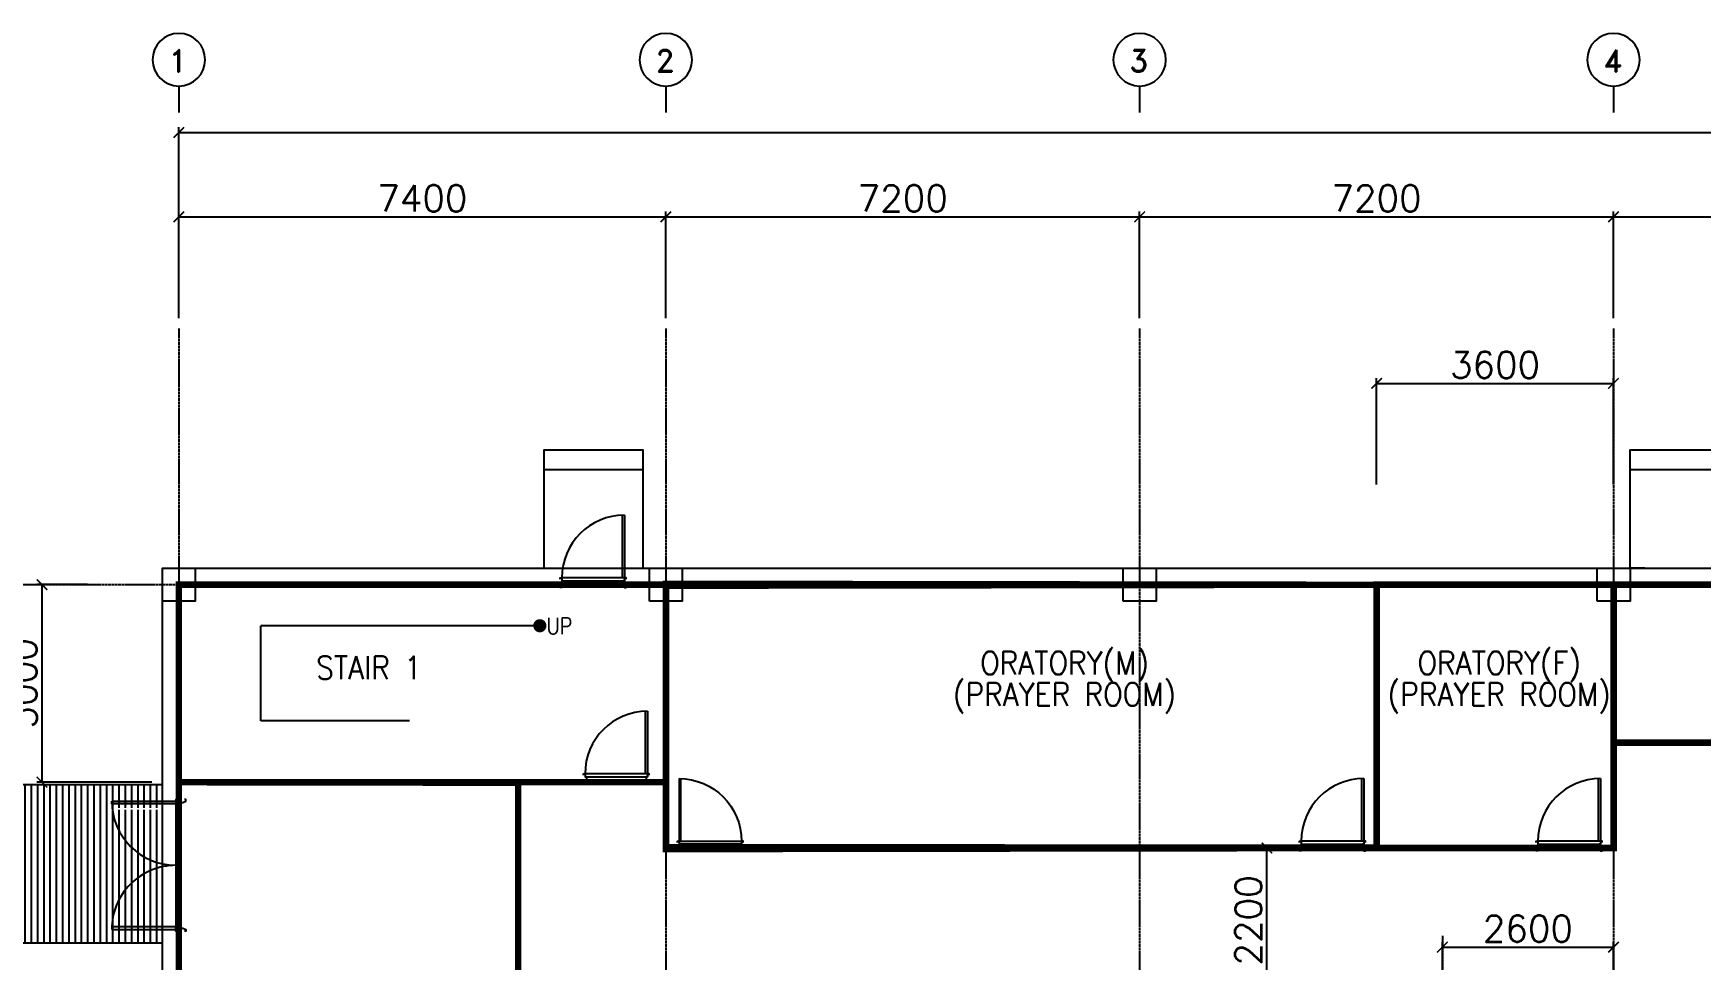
# Model space of a CAD drawing. Header units: millimetres. Extents: x -232466 to 860779, y -177975 to 311634.
# Drawn here: x 242734 to 268070, y -45886 to -31817 of the extents above; entities that cross this region are included whole.
import ezdxf
from ezdxf.enums import TextEntityAlignment as Align

# ---------------------------------------------------------------- set-up
doc = ezdxf.new("R2010")
doc.units = ezdxf.units.MM
doc.linetypes.add('AXES', pattern=[50.800000000000004, 31.75, -6.35, 6.35, -6.35])
doc.linetypes.add('CENTER', pattern=[2, 1.25, -0.25, 0.25, -0.25])
doc.layers.add('0 외형선', color=3, linetype='Continuous', lineweight=25)
doc.layers.add('TEXT', color=7, linetype='Continuous', lineweight=15)
for name, color, linetype in [('4ELE', 4, 'Continuous'), ('8FIN', 8, 'Continuous'), ('Center Line', 1, 'CENTER'), ('COL', 2, 'Continuous'), ('dim', 7, 'Continuous'), ('DOOR', 4, 'Continuous'), ('G', 3, 'Continuous'), ('LED', 7, 'Continuous'), ('stair', 4, 'Continuous'), ('SYM', 7, 'Continuous')]:
    doc.layers.add(name, color=color, linetype=linetype)
doc.styles.add('ROMAND', font='romand')
doc.styles.add('RomanS', font='romans.shx')
doc.dimstyles.new('HYUNDAI', dxfattribs={"dimscale": 120, "dimtxt": 3, "dimasz": 3, "dimexe": 1, "dimexo": 2, "dimgap": 1, "dimtad": 1, "dimdec": 0, "dimdsep": 46, "dimtxsty": 'RomanS', "dimcen": 0, "dimclrd": 256, "dimclre": 256, "dimclrt": 3, "dimadec": 0, "dimazin": 0, "dimtfac": 1, "dimtdec": 0, "dimtix": 1, "dimtmove": 2, "dimatfit": 3, "dimfxl": 1, "dimtvp": 1, "dimtolj": 1, "dimarcsym": 0})

# ---------------------------------------------------------------- blocks, each defined once
blk = doc.blocks.new('_ArchTick')
at = {"color": 0, "linetype": 'ByBlock', "const_width": 0.15}
blk.add_lwpolyline([(-0.5, -0.5), (0.5, 0.5)], dxfattribs=at)
blk = doc.blocks.new('*D809')
at = {"layer": 'Defpoints', "color": 0}
for p in [(252344.7824751275, -34603.48460235391), (244944.7824751275, -36301.82873644624), (252344.7824751275, -36301.82873644624)]:
    blk.add_point(p, dxfattribs=at)
at = {"layer": 'dim', "lineweight": -2}
for p, q in [((244944.7824751275, -36141.82873644624), (244944.7824751275, -34523.48460235391)), ((244944.7824751275, -34603.48460235391), (252344.7824751275, -34603.48460235391)), ((252344.7824751275, -36141.82873644624), (252344.7824751275, -34523.48460235391))]:
    blk.add_line(p, q, dxfattribs=at)
at = {"layer": 'dim', "lineweight": -2, "xscale": 160, "yscale": 160, "zscale": 160, "rotation": 180}
blk.add_blockref('_ArchTick', (244944.7824751275, -34603.48460235391), dxfattribs=at)
at = {"layer": 'dim', "lineweight": -2, "xscale": 160, "yscale": 160, "zscale": 160}
blk.add_blockref('_ArchTick', (252344.7824751275, -34603.48460235391), dxfattribs=at)
at = {"layer": 'dim', "color": 0, "insert": (248644.7824751275, -34323.48460235391), "char_height": 400, "attachment_point": 5, "style": 'RomanS', "bg_fill": 3, "box_fill_scale": 1.1, "bg_fill_color": 257, "bg_fill_transparency": 0}
blk.add_mtext('\\A1;7400', dxfattribs=at)
blk = doc.blocks.new('주열')
at = {"layer": 'SYM'}
blk.add_line((0, 600), (0, 0), dxfattribs=at)
blk.add_circle((0, 1200), 600, dxfattribs=at)
blk = doc.blocks.new('*D810')
at = {"layer": 'Defpoints', "color": 0}
for p in [(295744.7824751275, -33323.91181997079), (244944.7824751275, -36301.82873644624), (295744.7824751275, -36301.82873644624)]:
    blk.add_point(p, dxfattribs=at)
at = {"layer": 'dim', "lineweight": -2}
for p, q in [((244944.7824751275, -36141.82873644624), (244944.7824751275, -33243.91181997079)), ((244944.7824751275, -33323.91181997079), (295744.7824751275, -33323.91181997079)), ((295744.7824751275, -36141.82873644624), (295744.7824751275, -33243.91181997079))]:
    blk.add_line(p, q, dxfattribs=at)
at = {"layer": 'dim', "lineweight": -2, "xscale": 160, "yscale": 160, "zscale": 160, "rotation": 180}
blk.add_blockref('_ArchTick', (244944.7824751275, -33323.91181997079), dxfattribs=at)
at = {"layer": 'dim', "lineweight": -2, "xscale": 160, "yscale": 160, "zscale": 160}
blk.add_blockref('_ArchTick', (295744.7824751275, -33323.91181997079), dxfattribs=at)
at = {"layer": 'dim', "color": 0, "insert": (270344.7824751275, -33043.91181997079), "char_height": 400, "attachment_point": 5, "style": 'RomanS', "bg_fill": 3, "box_fill_scale": 1.1, "bg_fill_color": 257, "bg_fill_transparency": 0}
blk.add_mtext('\\A1;50800', dxfattribs=at)
blk = doc.blocks.new('*D811')
at = {"layer": 'Defpoints', "color": 0}
for p in [(259544.7824751275, -34603.48460235391), (252344.7824751275, -36301.82873644624), (259544.7824751275, -36301.82873644624)]:
    blk.add_point(p, dxfattribs=at)
at = {"layer": 'dim', "lineweight": -2}
for p, q in [((252344.7824751275, -36141.82873644624), (252344.7824751275, -34523.48460235391)), ((252344.7824751275, -34603.48460235391), (259544.7824751275, -34603.48460235391)), ((259544.7824751275, -36141.82873644624), (259544.7824751275, -34523.48460235391))]:
    blk.add_line(p, q, dxfattribs=at)
at = {"layer": 'dim', "lineweight": -2, "xscale": 160, "yscale": 160, "zscale": 160, "rotation": 180}
blk.add_blockref('_ArchTick', (252344.7824751275, -34603.48460235391), dxfattribs=at)
at = {"layer": 'dim', "lineweight": -2, "xscale": 160, "yscale": 160, "zscale": 160}
blk.add_blockref('_ArchTick', (259544.7824751275, -34603.48460235391), dxfattribs=at)
at = {"layer": 'dim', "color": 0, "insert": (255944.7824751275, -34323.48460235391), "char_height": 400, "attachment_point": 5, "style": 'RomanS', "bg_fill": 3, "box_fill_scale": 1.1, "bg_fill_color": 257, "bg_fill_transparency": 0}
blk.add_mtext('\\A1;7200', dxfattribs=at)
blk = doc.blocks.new('*D812')
at = {"layer": 'Defpoints', "color": 0}
for p in [(266744.7824751275, -34603.48460235391), (259544.7824751275, -36301.82873644624), (266744.7824751275, -36301.82873644624)]:
    blk.add_point(p, dxfattribs=at)
at = {"layer": 'dim', "lineweight": -2}
for p, q in [((259544.7824751275, -36141.82873644624), (259544.7824751275, -34523.48460235391)), ((259544.7824751275, -34603.48460235391), (266744.7824751275, -34603.48460235391)), ((266744.7824751275, -36141.82873644624), (266744.7824751275, -34523.48460235391))]:
    blk.add_line(p, q, dxfattribs=at)
at = {"layer": 'dim', "lineweight": -2, "xscale": 160, "yscale": 160, "zscale": 160, "rotation": 180}
blk.add_blockref('_ArchTick', (259544.7824751275, -34603.48460235391), dxfattribs=at)
at = {"layer": 'dim', "lineweight": -2, "xscale": 160, "yscale": 160, "zscale": 160}
blk.add_blockref('_ArchTick', (266744.7824751275, -34603.48460235391), dxfattribs=at)
at = {"layer": 'dim', "color": 0, "insert": (263144.7824751275, -34323.48460235391), "char_height": 400, "attachment_point": 5, "style": 'RomanS', "bg_fill": 3, "box_fill_scale": 1.1, "bg_fill_color": 257, "bg_fill_transparency": 0}
blk.add_mtext('\\A1;7200', dxfattribs=at)
blk = doc.blocks.new('*D813')
at = {"layer": 'Defpoints', "color": 0}
for p in [(273944.7824751275, -34603.48460235391), (266744.7824751275, -36301.82873644624), (273944.7824751275, -36301.82873644624)]:
    blk.add_point(p, dxfattribs=at)
at = {"layer": 'dim', "lineweight": -2}
for p, q in [((266744.7824751275, -36141.82873644624), (266744.7824751275, -34523.48460235391)), ((266744.7824751275, -34603.48460235391), (273944.7824751275, -34603.48460235391)), ((273944.7824751275, -36141.82873644624), (273944.7824751275, -34523.48460235391))]:
    blk.add_line(p, q, dxfattribs=at)
at = {"layer": 'dim', "lineweight": -2, "xscale": 160, "yscale": 160, "zscale": 160, "rotation": 180}
blk.add_blockref('_ArchTick', (266744.7824751275, -34603.48460235391), dxfattribs=at)
at = {"layer": 'dim', "lineweight": -2, "xscale": 160, "yscale": 160, "zscale": 160}
blk.add_blockref('_ArchTick', (273944.7824751275, -34603.48460235391), dxfattribs=at)
at = {"layer": 'dim', "color": 0, "insert": (270344.7824751275, -34323.48460235391), "char_height": 400, "attachment_point": 5, "style": 'RomanS', "bg_fill": 3, "box_fill_scale": 1.1, "bg_fill_color": 257, "bg_fill_transparency": 0}
blk.add_mtext('\\A1;7200', dxfattribs=at)
blk = doc.blocks.new('SD1')
at = {"color": 8}
for p, q in [((-55, 200.0000000000146), (-974.9999999988358, 200.0000000000146)), ((-955, 155.0000000000146), (-45, 155.0000000000146))]:
    blk.add_line(p, q, dxfattribs=at)
for points in [[(-25, 1149.999999998858), (-25, 200.0000000000146), (-55, 200.0000000000146), (-54.9999999999709, 1149.526197636391)], [(-1000, 180.0000000000146), (-1000, 200.0000000000146), (-975, 200.0000000000146), (-975, 155.0000000000146), (-955, 155.0000000000146), (-955, 95.00000000000001), (-975, 50.00000000000001), (-1000, 50.00000000000001), (-1000, 70.00000000000001)], [(0, 180.0000000000146), (0, 200.0000000000146), (-25, 200.0000000000146), (-25, 155.0000000000146), (-45, 155.0000000000146), (-45, 95.00000000000001), (-25, 50.00000000000001), (0, 50.00000000000001), (0, 70.00000000000001)]]:
    blk.add_lwpolyline(points)
blk.add_arc((-25, 200.0000000000146), 949.9999999988358, 90, 180)
blk = doc.blocks.new('D2000')
at = {"color": 8}
for p, q in [((-45, -45.00000000000364), (-45, -1955.000000000004)), ((0, -1935.000000000004), (0, -65.00000000116052))]:
    blk.add_line(p, q, dxfattribs=at)
for points in [[(-25, -3.637978807091713e-12), (0, -3.637978807091713e-12), (0, -25.00000000000364), (-45, -25.00000000000364), (-45, -45.00000000000364), (-105.0000000000146, -45.00000000000364), (-150.0000000000146, -25.00000000000364), (-150.0000000000146, -3.637978807091713e-12), (-130.0000000000146, -3.637978807091713e-12)], [(975.0000000005748, -25.00000000116779), (0, -25.00000000116779), (0, -65.00000000116779), (975.0000000005748, -65.00000000113869), (975.0000000005675, -25.00000000116779)], [(-25, -2000.000000000182), (0, -2000.000000000182), (0, -1975.000000000182), (-45, -1975.000000000182), (-45, -1955.000000000182), (-105.0000000000146, -1955.000000000182), (-150.0000000000146, -1975.000000000182), (-150.0000000000146, -2000.000000000182), (-130.0000000000146, -2000.000000000182)], [(975.0000000005748, -1975.000000000175), (0, -1975.000000000175), (0, -1935.000000000175), (975.0000000005748, -1935.000000000204), (975.0000000005675, -1975.000000000175)]]:
    blk.add_lwpolyline(points)
at = {"ltscale": 0.2}
for centre, start, end in [((0, -25.00000000000364), 270, 0), ((0, -1975.000000001161), 0, 90)]:
    blk.add_arc(centre, 975.0000000005784, start, end, dxfattribs=at)
blk = doc.blocks.new('*D832')
at = {"layer": 'Defpoints', "color": 0}
for p in [(260604.7456798653, -44190.05910725849), (261478.3572622651, -44190.05910725849), (260604.7456798958, -46390.05910722459)]:
    blk.add_point(p, dxfattribs=at)
at = {"layer": 'dim', "lineweight": -2}
for p, q in [((260764.7456798653, -44190.05910725849), (261558.3572622651, -44190.05910725849)), ((261478.3572622651, -46390.05910722459), (261478.3572622651, -44190.05910725849)), ((260764.7456798958, -46390.05910722459), (261558.3572622651, -46390.05910722459))]:
    blk.add_line(p, q, dxfattribs=at)
at = {"layer": 'dim', "lineweight": -2, "xscale": 160, "yscale": 160, "zscale": 160}
for p, rotation in [((261478.3572622651, -44190.05910725849), 90), ((261478.3572622651, -46390.05910722459), 270)]:
    blk.add_blockref('_ArchTick', p, dxfattribs=dict(at, rotation=rotation))
at = {"layer": 'dim', "color": 0, "insert": (261198.3572622651, -45290.05910724154), "char_height": 400, "attachment_point": 5, "rotation": 90, "style": 'RomanS', "bg_fill": 3, "box_fill_scale": 1.1, "bg_fill_color": 257, "bg_fill_transparency": 0}
blk.add_mtext('\\A1;2200', dxfattribs=at)
blk = doc.blocks.new('*D840')
at = {"layer": 'Defpoints', "color": 0}
for p in [(242865.5540775531, -40190.05910716581), (243716.5982579674, -40190.05910716581), (244694.7825079992, -43190.05910717048)]:
    blk.add_point(p, dxfattribs=at)
at = {"layer": 'dim', "lineweight": -2}
for p, q in [((243556.5982579674, -40190.05910716581), (242785.5540775531, -40190.05910716581)), ((242865.5540775531, -43190.05910717048), (242865.5540775531, -40190.05910716581)), ((244534.7825079992, -43190.05910717048), (242785.5540775531, -43190.05910717048))]:
    blk.add_line(p, q, dxfattribs=at)
at = {"layer": 'dim', "lineweight": -2, "xscale": 160, "yscale": 160, "zscale": 160}
for p, rotation in [((242865.5540775531, -40190.05910716581), 90), ((242865.5540775531, -43190.05910717048), 270)]:
    blk.add_blockref('_ArchTick', p, dxfattribs=dict(at, rotation=rotation))
at = {"layer": 'dim', "color": 0, "insert": (242585.5540775531, -41690.05910716814), "char_height": 400, "attachment_point": 5, "rotation": 90, "style": 'RomanS', "bg_fill": 3, "box_fill_scale": 1.1, "bg_fill_color": 257, "bg_fill_transparency": 0}
blk.add_mtext('\\A1;3000', dxfattribs=at)
blk = doc.blocks.new('*D843')
at = {"layer": 'Defpoints', "color": 0}
for p in [(266744.7824751275, -37132.78651307234), (263144.7824751275, -38831.13064716467), (266744.7824751275, -38831.13064716467)]:
    blk.add_point(p, dxfattribs=at)
at = {"layer": 'dim', "lineweight": -2}
for p, q in [((263144.7824751275, -38671.13064716467), (263144.7824751275, -37052.78651307234)), ((263144.7824751275, -37132.78651307234), (266744.7824751275, -37132.78651307234)), ((266744.7824751275, -38671.13064716467), (266744.7824751275, -37052.78651307234))]:
    blk.add_line(p, q, dxfattribs=at)
at = {"layer": 'dim', "lineweight": -2, "xscale": 160, "yscale": 160, "zscale": 160, "rotation": 180}
blk.add_blockref('_ArchTick', (263144.7824751275, -37132.78651307234), dxfattribs=at)
at = {"layer": 'dim', "lineweight": -2, "xscale": 160, "yscale": 160, "zscale": 160}
blk.add_blockref('_ArchTick', (266744.7824751275, -37132.78651307234), dxfattribs=at)
at = {"layer": 'dim', "color": 0, "insert": (264944.7824751275, -36852.78651307234), "char_height": 400, "attachment_point": 5, "style": 'RomanS', "bg_fill": 3, "box_fill_scale": 1.1, "bg_fill_color": 257, "bg_fill_transparency": 0}
blk.add_mtext('\\A1;3600', dxfattribs=at)
blk = doc.blocks.new('*D851')
at = {"layer": 'Defpoints', "color": 0}
for p in [(266744.7824751275, -45696.24694383895), (264144.7824751275, -46440.05910732712), (266744.7824751275, -46440.05910730192)]:
    blk.add_point(p, dxfattribs=at)
at = {"layer": 'dim', "lineweight": -2}
for p, q in [((264144.7824751275, -46280.05910732712), (264144.7824751275, -45616.24694383895)), ((264144.7824751275, -45696.24694383895), (266744.7824751275, -45696.24694383895)), ((266744.7824751275, -46280.05910730192), (266744.7824751275, -45616.24694383895))]:
    blk.add_line(p, q, dxfattribs=at)
at = {"layer": 'dim', "lineweight": -2, "xscale": 160, "yscale": 160, "zscale": 160, "rotation": 180}
blk.add_blockref('_ArchTick', (264144.7824751275, -45696.24694383895), dxfattribs=at)
at = {"layer": 'dim', "lineweight": -2, "xscale": 160, "yscale": 160, "zscale": 160}
blk.add_blockref('_ArchTick', (266744.7824751275, -45696.24694383895), dxfattribs=at)
at = {"layer": 'dim', "color": 0, "insert": (265444.7824751275, -45416.24694383895), "char_height": 400, "attachment_point": 5, "style": 'RomanS', "bg_fill": 3, "box_fill_scale": 1.1, "bg_fill_color": 257, "bg_fill_transparency": 0}
blk.add_mtext('\\A1;2600', dxfattribs=at)

msp = doc.modelspace()

# ---------------------------------------------------------------- hatches: boundary and pattern name
at = {"layer": '8FIN'}
h = msp.add_hatch(dxfattribs=at)
h.set_pattern_fill('ANSI31', color=256, scale=30, angle=225)
h.set_pattern_definition([(270, (277090.9632638529, -19859.87028775182), (95.25, -5.631056435843862e-14), [])])
h.paths.add_polyline_path([(241694.7825079993, -45631.16877183881), (244694.7825079993, -45631.16877183881), (244694.7825079993, -45331.16877183881), (244694.7825079993, -44419.91105494466, -0.3546043887698669), (243990.3056768015, -43611.16877183881), (243989.7825079993, -43611.16877183881), (243989.7825079993, -43581.16877183881), (244694.7825079993, -43581.16877183881), (244694.7825079993, -43231.16877183881), (241694.7825079993, -43231.16877183881)])
h.paths.add_polyline_path([(244694.7825079993, -44419.91105494466), (244694.7825079993, -43611.16877183881), (243990.3056768015, -43611.16877183881, 0.35460438876988)])
h.paths.add_polyline_path([(243495.0616177157, -44476.16394052472), (242760.4901891783, -44476.16394052472), (242760.4901891783, -44746.16394052472), (243495.0616177157, -44746.16394052472)], flags=24)

# ---------------------------------------------------------------- linework, layer by layer
for p, q in [((250430.3728165035, -40814.39863641178), (246191.2070234938, -40814.39863641178)), ((246191.2070234938, -42259.39863641172), (246191.2070234938, -40814.39863641178)), ((248450.3728165035, -42259.39863641172), (246191.2070234938, -42259.39863641172))]:
    msp.add_line(p, q)
msp.add_lwpolyline([(248450.3728165035, -42259.39863641172, 0, 160, 0), (247970.3728165035, -42259.39863641172, 0, 0, 0), (248450.3728165035, -42259.39863641172, 0, 0, 0)], format="xyseb")
at = {"layer": '0 외형선', "linetype": 'Continuous'}
msp.add_lwpolyline([(244694.7825079992, -39940.05910714988), (295993.3093369337, -39940.05910714988), (295993.3093369337, -60040.0591071774), (244694.7825079992, -60040.05910717743)], close=True, dxfattribs=at)
at = {"layer": '0 외형선', "linetype": 'Continuous', "const_width": 100}
for points in [[(244944.7824751275, -40190.05910717166), (252344.7824751275, -40190.05910717166), (252346.2556133617, -43190.05910720697), (244944.7824751275, -43190.05910717167)], [(252346.2556133661, -40190.05910717166), (263147.0328342951, -40190.05910725849), (263147.0328342761, -44190.05910725849), (252346.2556133602, -44190.05910722415)], [(263146.2556133721, -40190.05910724131), (266746.2556133721, -40190.05910724132), (266746.2556133661, -44190.05910725851), (263146.2556133661, -44190.05910725849)], [(266746.2556133661, -40190.05910717166), (273944.7824751267, -40190.05910717166), (273944.7824751284, -42590.0591072933), (266746.2556133678, -42590.0591072933)], [(244944.7824751275, -43190.05910717167), (250101.2402968666, -43202.52849337251), (250101.2402968314, -50590.05910719627), (244944.8347481624, -50590.05910717167)]]:
    msp.add_lwpolyline(points, close=True, dxfattribs=at)
at = {"layer": '4ELE'}
for p, q in [((250496.7501996753, -38440.05910714988), (251996.7501996753, -38440.05910714988)), ((266996.2556462142, -38440.05910714989), (273694.429384774, -38440.05910714989))]:
    msp.add_line(p, q, dxfattribs=at)
for points in [[(250496.7501996753, -39940.05910714988), (250496.7501996753, -38140.05910714988), (251996.7501996753, -38140.05910714988), (251996.7501996753, -39940.05910714988)], [(267221.2556462142, -39940.05910714989), (266996.2556462142, -39940.05910714988), (266996.2556462142, -38140.05910714989), (273694.429384774, -38140.05910714989), (273694.429384774, -39940.05910714989), (273469.429384774, -39940.05910714989)]]:
    msp.add_lwpolyline(points, dxfattribs=at)
at = {"layer": 'Center Line', "linetype": 'AXES'}
for p, q in [((244944.7824751275, -36301.82873644624), (244944.7824751275, -63111.47656433174)), ((240376.2278435066, -40190.05910714988), (299217.4441179645, -40190.05910743054)), ((264144.7824751275, -45525.73947692876), (264144.7824751275, -54002.81393609055))]:
    msp.add_line(p, q, dxfattribs=at)
at = {"layer": 'COL'}
for points in [[(244694.7825079992, -40440.05910714988), (244694.7825079992, -39940.05910714988), (245194.7825079992, -39940.05910714988), (245194.7825079992, -40440.05910714988)], [(252094.7825080602, -40440.05910717737), (252094.7825080602, -39940.05910717737), (252594.7825080602, -39940.05910717737), (252594.7825080602, -40440.05910717737)], [(259296.2556462083, -40440.05910724132), (259296.2556462083, -39940.05910724132), (259796.2556462083, -39940.05910724132), (259796.2556462083, -40440.05910724132)], [(266496.2556462142, -40440.05910717166), (266496.2556462142, -39940.05910717166), (266996.2556462142, -39940.05910717166), (266996.2556462142, -40440.05910717166)]]:
    msp.add_lwpolyline(points, close=True, dxfattribs=at)
at = {"layer": 'LED', "const_width": 100}
msp.add_lwpolyline([(250418.9517331371, -40765.72052167077, -1), (250441.7938998698, -40863.07675115279, -1)], format="xyb", close=True, dxfattribs=at)
at = {"layer": 'stair'}
msp.add_lwpolyline([(244694.7825079993, -43231.16877183881), (244694.7825079993, -43231.16877183881), (241694.7825079993, -43231.16877183881), (241694.7825079993, -45631.16877183881), (244694.7825079993, -45631.16877183881), (244694.7825079993, -43231.16877183881)], dxfattribs=at)

# ---------------------------------------------------------------- block references
at = {"layer": 'DOOR'}
for p in [(251740.088467983, -40285.05910711444), (252092.0136517856, -43262.55910720559), (262974.6563124873, -44285.05910722415), (266572.4059533387, -44285.05910722415)]:
    msp.add_blockref('SD1', p, dxfattribs=at)
at = {"layer": 'DOOR', "xscale": -1, "rotation": 359.9999999999998}
msp.add_blockref('SD1', (252520.088467986, -44285.05910722415), dxfattribs=at)
at = {"layer": 'DOOR', "rotation": 180}
msp.add_blockref('D2000', (244899.7824751178, -45452.75594045743), dxfattribs=at)
at = {"layer": 'SYM', "xscale": -0.6666666666666666, "yscale": 0.6666666666666666, "zscale": 0.6666666666666666, "rotation": 359.9999999999999}
msp.add_blockref('주열', (244944.7823819059, -33017.10269369875), dxfattribs=at)

# ---------------------------------------------------------------- texts
at = {"layer": 'G', "color": 3, "style": 'RomanS', "width": 0.9}
for s, p in [('STAIR 1', (247834.9126308034, -41451.76837289621)), ('ORATORY(M)', (258403.3296916631, -41403.90153551021)), ('ORATORY(F)', (265008.8726281374, -41403.90153551021)), ('(PRAYER ROOM)', (258403.3296916631, -41880.26280496748)), ('(PRAYER ROOM)', (265008.8726281374, -41880.26280496748))]:
    msp.add_text(s, height=350, dxfattribs=at).set_placement(p, align=Align.MIDDLE)
at = {"layer": 'SYM', "style": 'ROMAND'}
for s, p in [('1', (244789.1895622151, -32401.29899658952)), ('2', (252189.1895622151, -32401.29899658952)), ('3', (259389.1895622151, -32401.29899658952)), ('4', (266589.1895622151, -32401.29899658952))]:
    msp.add_text(s, height=336.3505566999912, dxfattribs=at).set_placement(p)
at = {"layer": 'TEXT', "color": 0, "linetype": 'Continuous', "style": 'RomanS', "width": 0.85}
msp.add_text('UP', height=250, dxfattribs=at).set_placement((250532.9904195161, -40943.20668560912))

# ---------------------------------------------------------------- next in the draw order: dimensions: what is measured, and where the dimension line sits
at = {"layer": 'dim'}
dim = msp.add_linear_dim(base=(252344.7824751275, -34603.48460235391), p1=(244944.7824751275, -36301.82873644624), p2=(252344.7824751275, -36301.82873644624), dimstyle='HYUNDAI', override={"dimscale": 80, "dimtxt": 5, "dimasz": 2, "dimpost": '\\X', "dimblk1": 'ArchTick', "dimblk2": 'ArchTick', "dimsah": 1, "dimclrt": 0, "dimtfill": 1}, dxfattribs=at)
dim.commit()
dim.dimension.update_dxf_attribs({"geometry": '*D809', "text_midpoint": (248644.7824751275, -34323.48460235391)})
for base, p1, p2, picture, middle in [((242865.5540775531, -40190.05910716581), (244694.7825079992, -43190.05910717048), (243716.5982579674, -40190.05910716581), '*D840', (242585.5540775531, -41690.05910716814)), ((261478.3572622651, -44190.05910725849), (260604.7456798958, -46390.05910722459), (260604.7456798653, -44190.05910725849), '*D832', (261198.3572622651, -45290.05910724154))]:
    dim = msp.add_linear_dim(base=base, p1=p1, p2=p2, angle=90, dimstyle='HYUNDAI', override={"dimscale": 80, "dimtxt": 5, "dimasz": 2, "dimpost": '\\X', "dimblk1": 'ArchTick', "dimblk2": 'ArchTick', "dimsah": 1, "dimclrt": 0, "dimtfill": 1}, dxfattribs=at)
    dim.commit()
    dim.dimension.update_dxf_attribs({"geometry": picture, "text_midpoint": middle})

# ---------------------------------------------------------------- next in the draw order: dimensions: what is measured, and where the dimension line sits
dim = msp.add_linear_dim(base=(295744.7824751275, -33323.91181997079), p1=(244944.7824751275, -36301.82873644624), p2=(295744.7824751275, -36301.82873644624), dimstyle='HYUNDAI', override={"dimscale": 80, "dimtxt": 5, "dimasz": 2, "dimpost": '\\X', "dimblk1": 'ArchTick', "dimblk2": 'ArchTick', "dimsah": 1, "dimclrt": 0, "dimtfill": 1}, dxfattribs=at)
dim.commit()
dim.dimension.update_dxf_attribs({"geometry": '*D810', "text_midpoint": (270344.7824751275, -33043.91181997079)})

# ---------------------------------------------------------------- next in the draw order: block references
at = {"layer": 'SYM', "xscale": -0.6666666666666666, "yscale": 0.6666666666666666, "zscale": 0.6666666666666666, "rotation": 359.9999999999999}
for p in [(252344.7823819059, -33017.10269369875), (259544.7823819059, -33017.10269369875), (266744.7823819058, -33017.10269369875)]:
    msp.add_blockref('주열', p, dxfattribs=at)

# ---------------------------------------------------------------- next in the draw order: dimensions: what is measured, and where the dimension line sits
at = {"layer": 'dim'}
dim = msp.add_linear_dim(base=(259544.7824751275, -34603.48460235391), p1=(252344.7824751275, -36301.82873644624), p2=(259544.7824751275, -36301.82873644624), dimstyle='HYUNDAI', override={"dimscale": 80, "dimtxt": 5, "dimasz": 2, "dimpost": '\\X', "dimblk1": 'ArchTick', "dimblk2": 'ArchTick', "dimsah": 1, "dimclrt": 0, "dimtfill": 1}, dxfattribs=at)
dim.commit()
dim.dimension.update_dxf_attribs({"geometry": '*D811', "text_midpoint": (255944.7824751275, -34323.48460235391)})

# ---------------------------------------------------------------- next in the draw order: linework, layer by layer
at = {"layer": 'Center Line', "linetype": 'AXES'}
msp.add_line((252344.7824751275, -36301.82873644624), (252344.7824751275, -63111.47656433174), dxfattribs=at)

# ---------------------------------------------------------------- next in the draw order: dimensions: what is measured, and where the dimension line sits
at = {"layer": 'dim'}
dim = msp.add_linear_dim(base=(266744.7824751275, -34603.48460235391), p1=(259544.7824751275, -36301.82873644624), p2=(266744.7824751275, -36301.82873644624), dimstyle='HYUNDAI', override={"dimscale": 80, "dimtxt": 5, "dimasz": 2, "dimpost": '\\X', "dimblk1": 'ArchTick', "dimblk2": 'ArchTick', "dimsah": 1, "dimclrt": 0, "dimtfill": 1}, dxfattribs=at)
dim.commit()
dim.dimension.update_dxf_attribs({"geometry": '*D812', "text_midpoint": (263144.7824751275, -34323.48460235391)})

# ---------------------------------------------------------------- next in the draw order: linework, layer by layer
at = {"layer": 'Center Line', "linetype": 'AXES'}
msp.add_line((259544.7824751275, -36301.82873644624), (259544.7824751275, -63111.47656433174), dxfattribs=at)

# ---------------------------------------------------------------- next in the draw order: dimensions: what is measured, and where the dimension line sits
at = {"layer": 'dim'}
dim = msp.add_linear_dim(base=(273944.7824751275, -34603.48460235391), p1=(266744.7824751275, -36301.82873644624), p2=(273944.7824751275, -36301.82873644624), dimstyle='HYUNDAI', override={"dimscale": 80, "dimtxt": 5, "dimasz": 2, "dimpost": '\\X', "dimblk1": 'ArchTick', "dimblk2": 'ArchTick', "dimsah": 1, "dimclrt": 0, "dimtfill": 1}, dxfattribs=at)
dim.commit()
dim.dimension.update_dxf_attribs({"geometry": '*D813', "text_midpoint": (270344.7824751275, -34323.48460235391)})

# ---------------------------------------------------------------- next in the draw order: linework, layer by layer
at = {"layer": 'Center Line', "linetype": 'AXES'}
msp.add_line((266744.7824751275, -36301.82873644624), (266744.7824751275, -63111.47656433174), dxfattribs=at)

# ---------------------------------------------------------------- next in the draw order: dimensions: what is measured, and where the dimension line sits
at = {"layer": 'dim'}
for base, p1, p2, picture, middle in [((266744.7824751275, -37132.78651307234), (263144.7824751275, -38831.13064716467), (266744.7824751275, -38831.13064716467), '*D843', (264944.7824751275, -36852.78651307234)), ((266744.7824751275, -45696.24694383895), (264144.7824751275, -46440.05910732712), (266744.7824751275, -46440.05910730192), '*D851', (265444.7824751275, -45416.24694383895))]:
    dim = msp.add_linear_dim(base=base, p1=p1, p2=p2, dimstyle='HYUNDAI', override={"dimscale": 80, "dimtxt": 5, "dimasz": 2, "dimpost": '\\X', "dimblk1": 'ArchTick', "dimblk2": 'ArchTick', "dimsah": 1, "dimclrt": 0, "dimtfill": 1}, dxfattribs=at)
    dim.commit()
    dim.dimension.update_dxf_attribs({"geometry": picture, "text_midpoint": middle})

doc.saveas('drawing.dxf')
